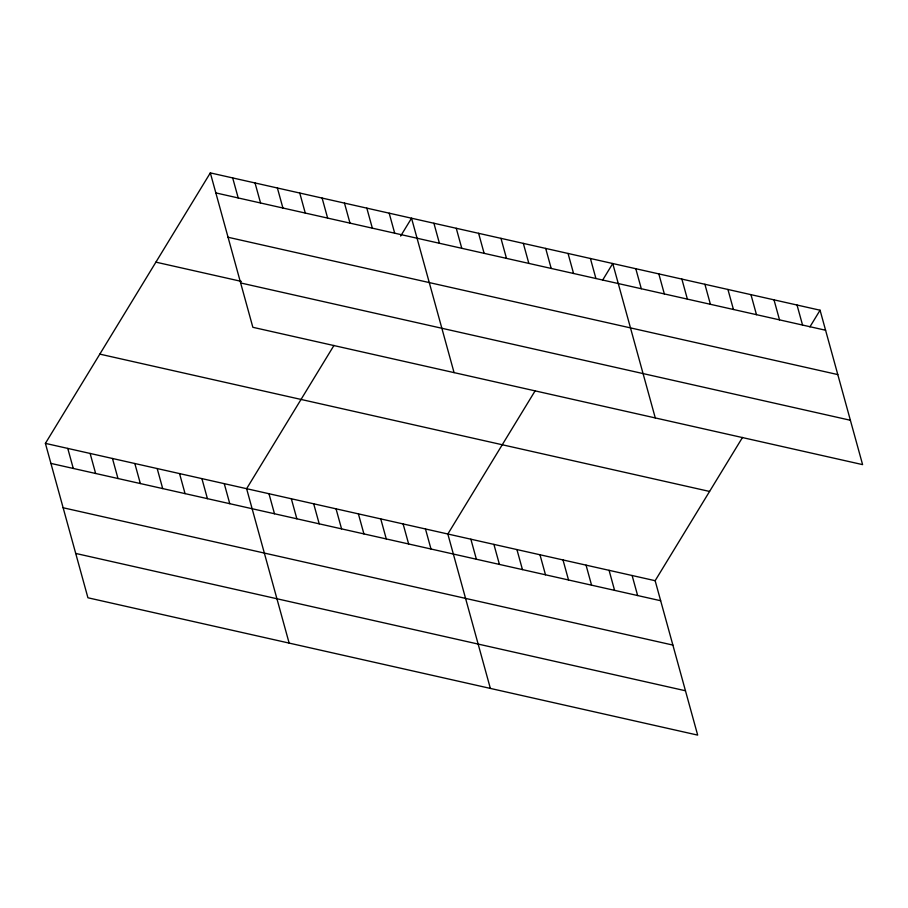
<?xml version="1.0" encoding="UTF-8"?>
<svg xmlns="http://www.w3.org/2000/svg" width="908" height="908" viewBox="0 0 908 908"><rect width="100%" height="100%" fill="white"/><g stroke="black" fill="none" stroke-linecap="round" stroke-linejoin="round"><path stroke-width="1.36" d="M742.517 437.418L655.145 580.7L697.673 735.105L87.928 597.782L45.4 443.376L210.327 172.895L820.072 310.218L862.6 464.624L252.855 327.3L210.327 172.895M333.985 345.403L246.613 488.697L289.141 643.102M400.655 236.057L411.54 218.204L454.068 372.609M535.198 390.724L447.837 534.018L490.365 688.423M602.594 280.186L612.752 263.524L655.281 417.93M809.913 326.88L820.072 310.218M215.843 192.916L825.588 330.24M228.056 237.26L837.8 374.584M155.904 262.151L241.38 281.401M240.643 282.956L850.387 420.268M99.823 354.12L709.568 491.444M45.4 443.376L655.145 580.7M50.916 463.409L660.661 600.733M63.129 507.754L672.873 645.077M75.716 553.437L685.461 690.761M797.031 305.031L802.547 325.053M774.002 299.833L779.518 319.866M750.961 294.646L756.477 314.679M727.932 289.459L733.448 309.492M704.892 284.272L710.408 304.305M681.863 279.085L687.379 299.118M658.822 273.898L664.338 293.92M635.793 268.711L641.309 288.733M590.404 258.485L595.92 278.518M568.045 253.457L573.561 273.478M545.685 248.417L551.201 268.439M632.116 575.513L637.632 595.546M523.326 243.378L528.842 263.411M609.075 570.326L614.591 590.359M500.966 238.35L506.482 258.371M586.046 565.139L591.562 585.172M478.607 233.311L484.123 253.343M563.005 559.952L568.521 579.985M456.259 228.283L461.775 248.304M539.976 554.765L545.492 574.787M433.899 223.243L439.415 243.265M516.936 549.578L522.452 569.6M493.907 544.391L499.423 564.413M389.18 213.176L394.696 233.197M470.866 539.204L476.382 559.226M366.821 208.136L372.337 228.158M344.473 203.097L349.989 223.13M425.477 528.978L430.994 549.011M322.113 198.069L327.629 218.09M403.118 523.95L408.634 543.971M299.754 193.029L305.27 213.062M380.758 518.911L386.275 538.932M277.394 188.001L282.91 208.023M358.399 513.871L363.915 533.904M255.034 182.962L260.551 202.983M336.051 508.843L341.567 528.865M232.686 177.923L238.202 197.955M313.691 503.804L319.207 523.825M291.332 498.764L296.848 518.797M268.972 493.736L274.488 513.758M224.253 483.658L229.769 503.69M201.905 478.63L207.421 498.651M179.546 473.59L185.062 493.623M157.186 468.562L162.702 488.583M134.827 463.523L140.343 483.544M112.467 458.483L117.983 478.516M90.119 453.455L95.635 473.477M67.76 448.416L73.276 468.437"/></g></svg>
